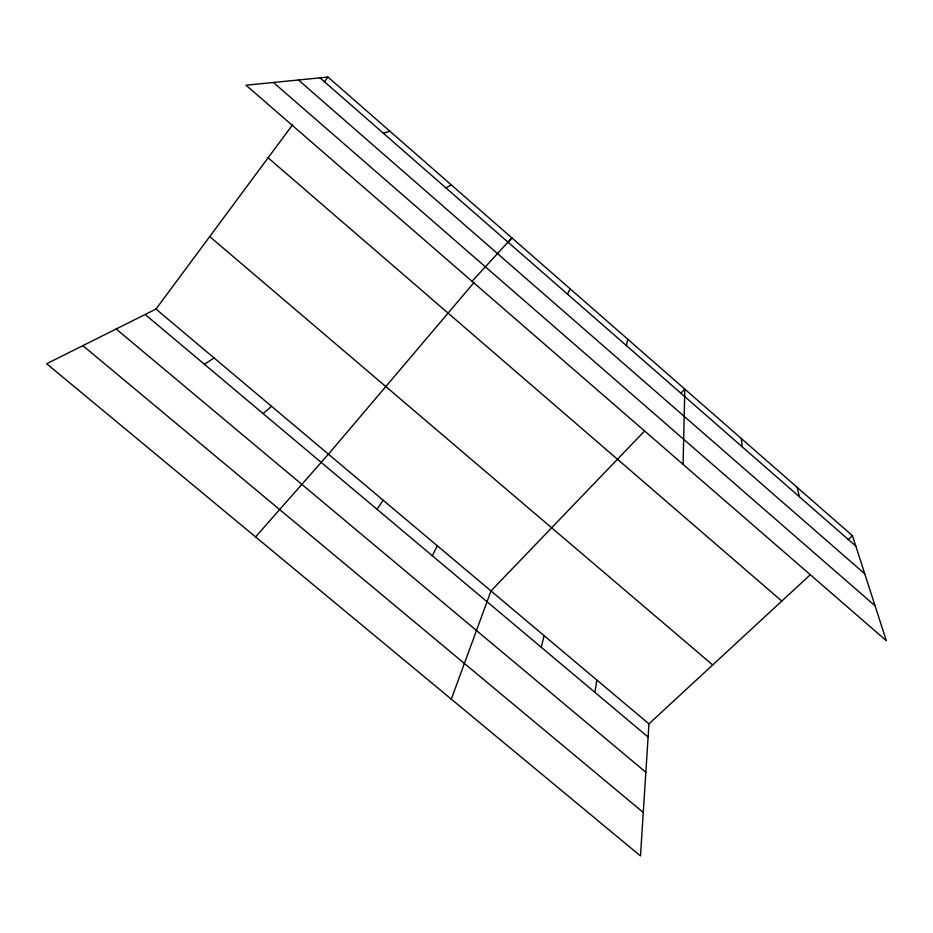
<?xml version="1.0" encoding="UTF-8"?>
<svg xmlns="http://www.w3.org/2000/svg" width="933" height="933" viewBox="0 0 933 933"><rect width="100%" height="100%" fill="white"/><g stroke="black" fill="none" stroke-linecap="round" stroke-linejoin="round"><path stroke-width="1.4" d="M683.084 464.389L684.81 389.108L680.787 393.294M810.334 574.693L648.948 723.868L640.481 855.946L46.65 363.742L155.986 309.08L292.565 124.812M594.927 692.368L596.793 679.982M626.381 345.583L627.757 339.227M541.245 647.269L544.137 635.676M451.315 699.144L490.98 590.951L644.645 430.941M567.497 294.14L570.121 288.822M432.294 555.73L437.32 545.805M377.025 509.29L383.148 500.216M324.497 81.731L327.961 77.054L852.482 535.74L886.35 640.726L246.02 85.218L327.961 77.054M473.999 282.559L328.439 454.184L255.56 536.907M507.26 243.338L511.879 237.892L472.051 281.311M848.26 539.624L852.482 535.74M263.129 413.599L271.526 406.298M204.444 364.302L214.054 357.934M446.009 187.976L451.234 184.862M383.346 133.221L389.936 131.25M82.862 345.642L643.269 812.456M116.147 328.987L645.846 772.256M145.163 314.491L648.108 737.047M155.986 309.08L648.948 723.868M209.715 236.585L712.695 664.949M268.098 157.805L781.807 601.062M298.432 79.993L864.763 573.818M273.462 82.489L875.084 605.797M319.972 77.847L855.806 546.062M797.155 487.364L799.348 496.729M741.269 438.487L742.295 446.872"/></g></svg>
